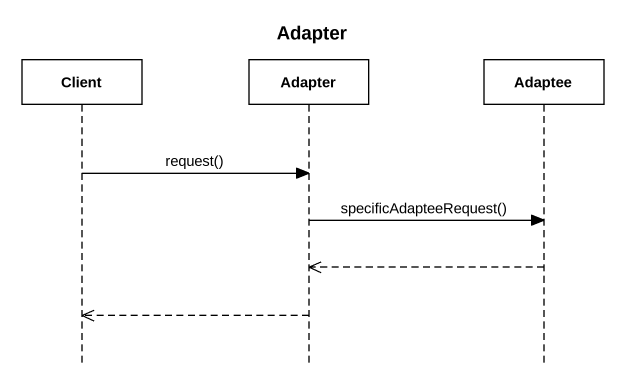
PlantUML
@startuml
title Adapter
hide footbox
participant Client
participant Adapter
participant Adaptee

Client -> Adapter : request()
Adapter -> Adaptee : specificAdapteeRequest()
Adaptee -->> Adapter
Adapter -->> Client
@enduml
